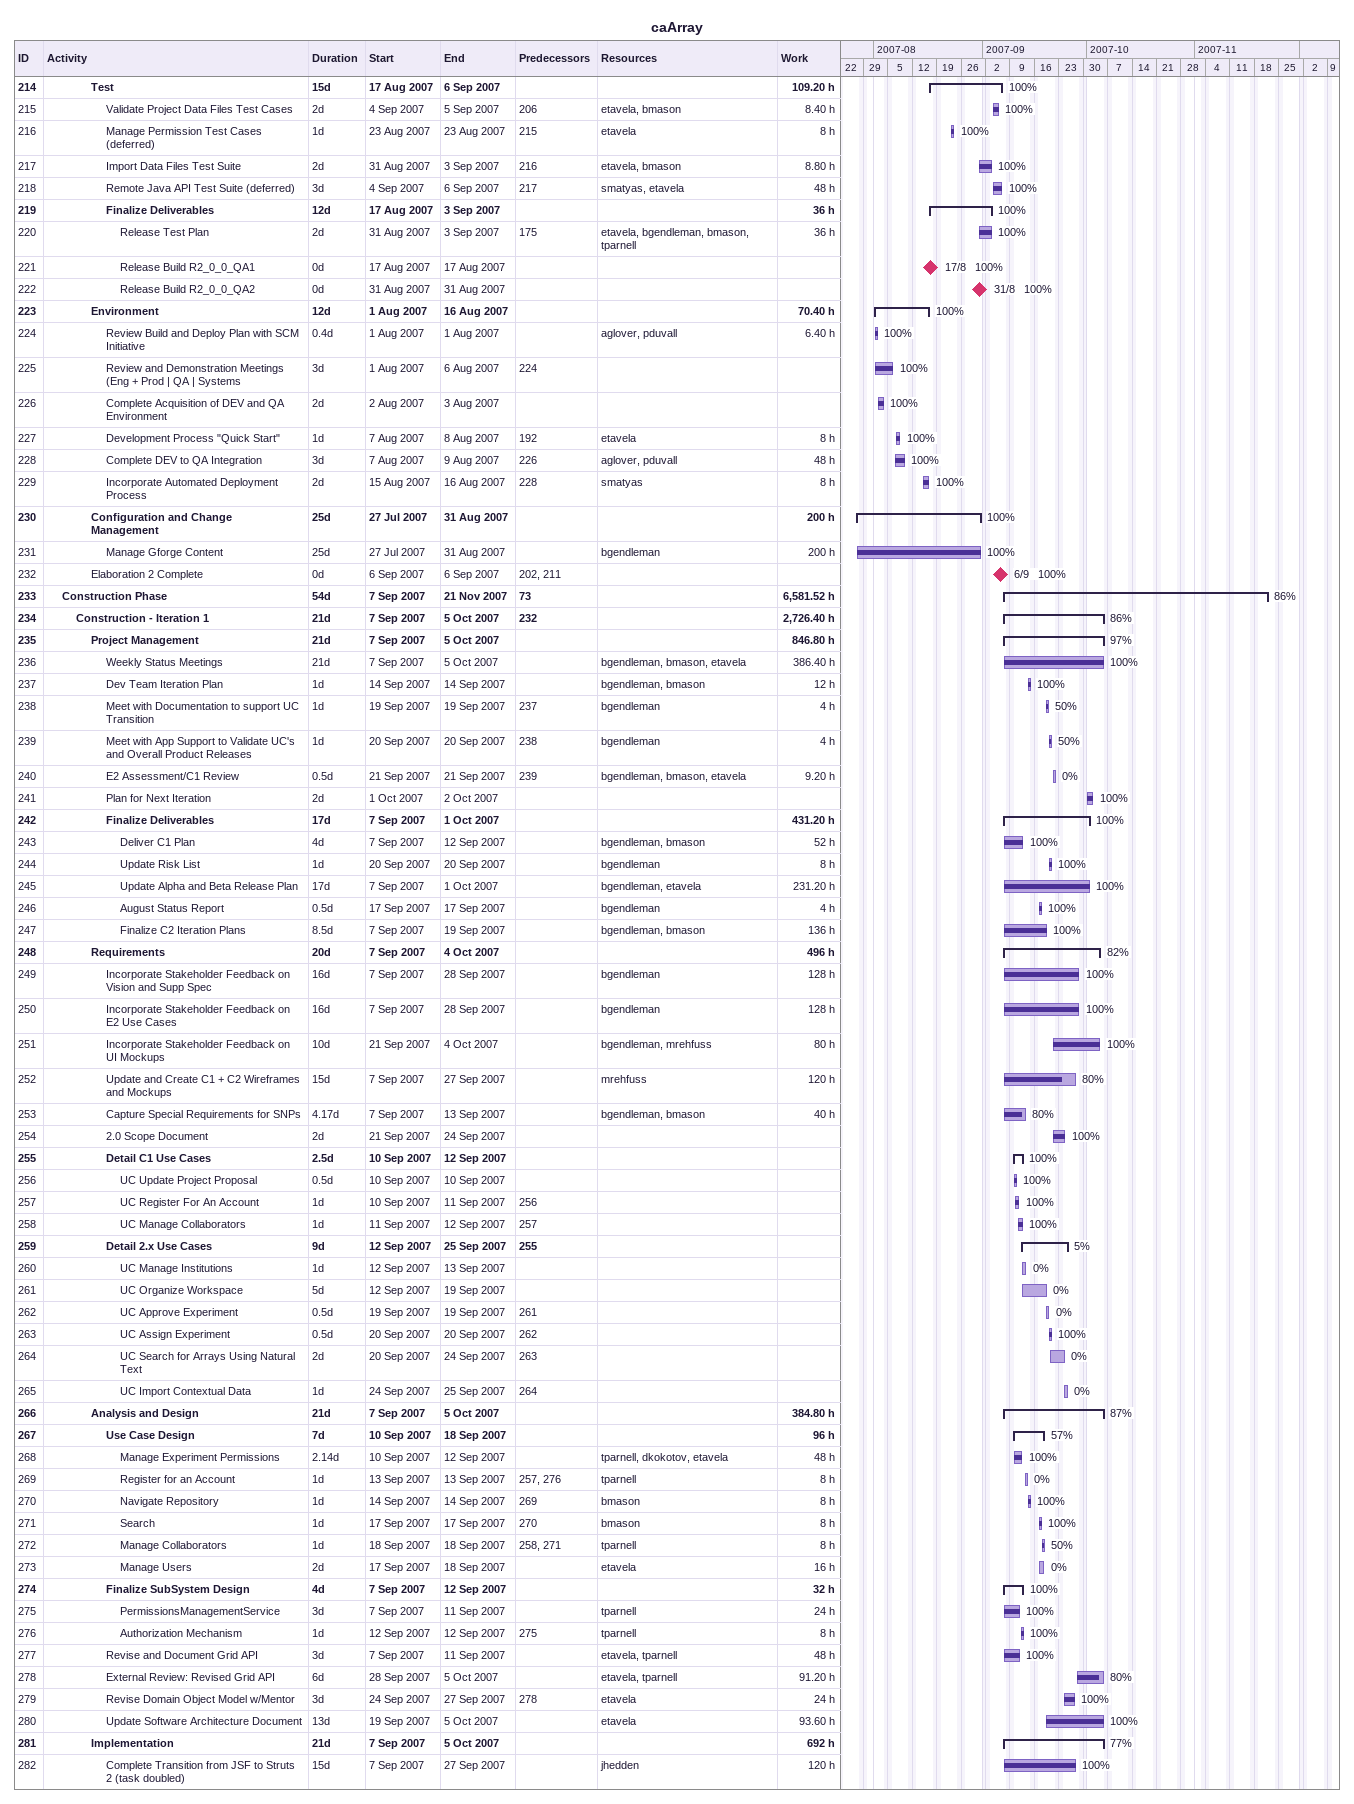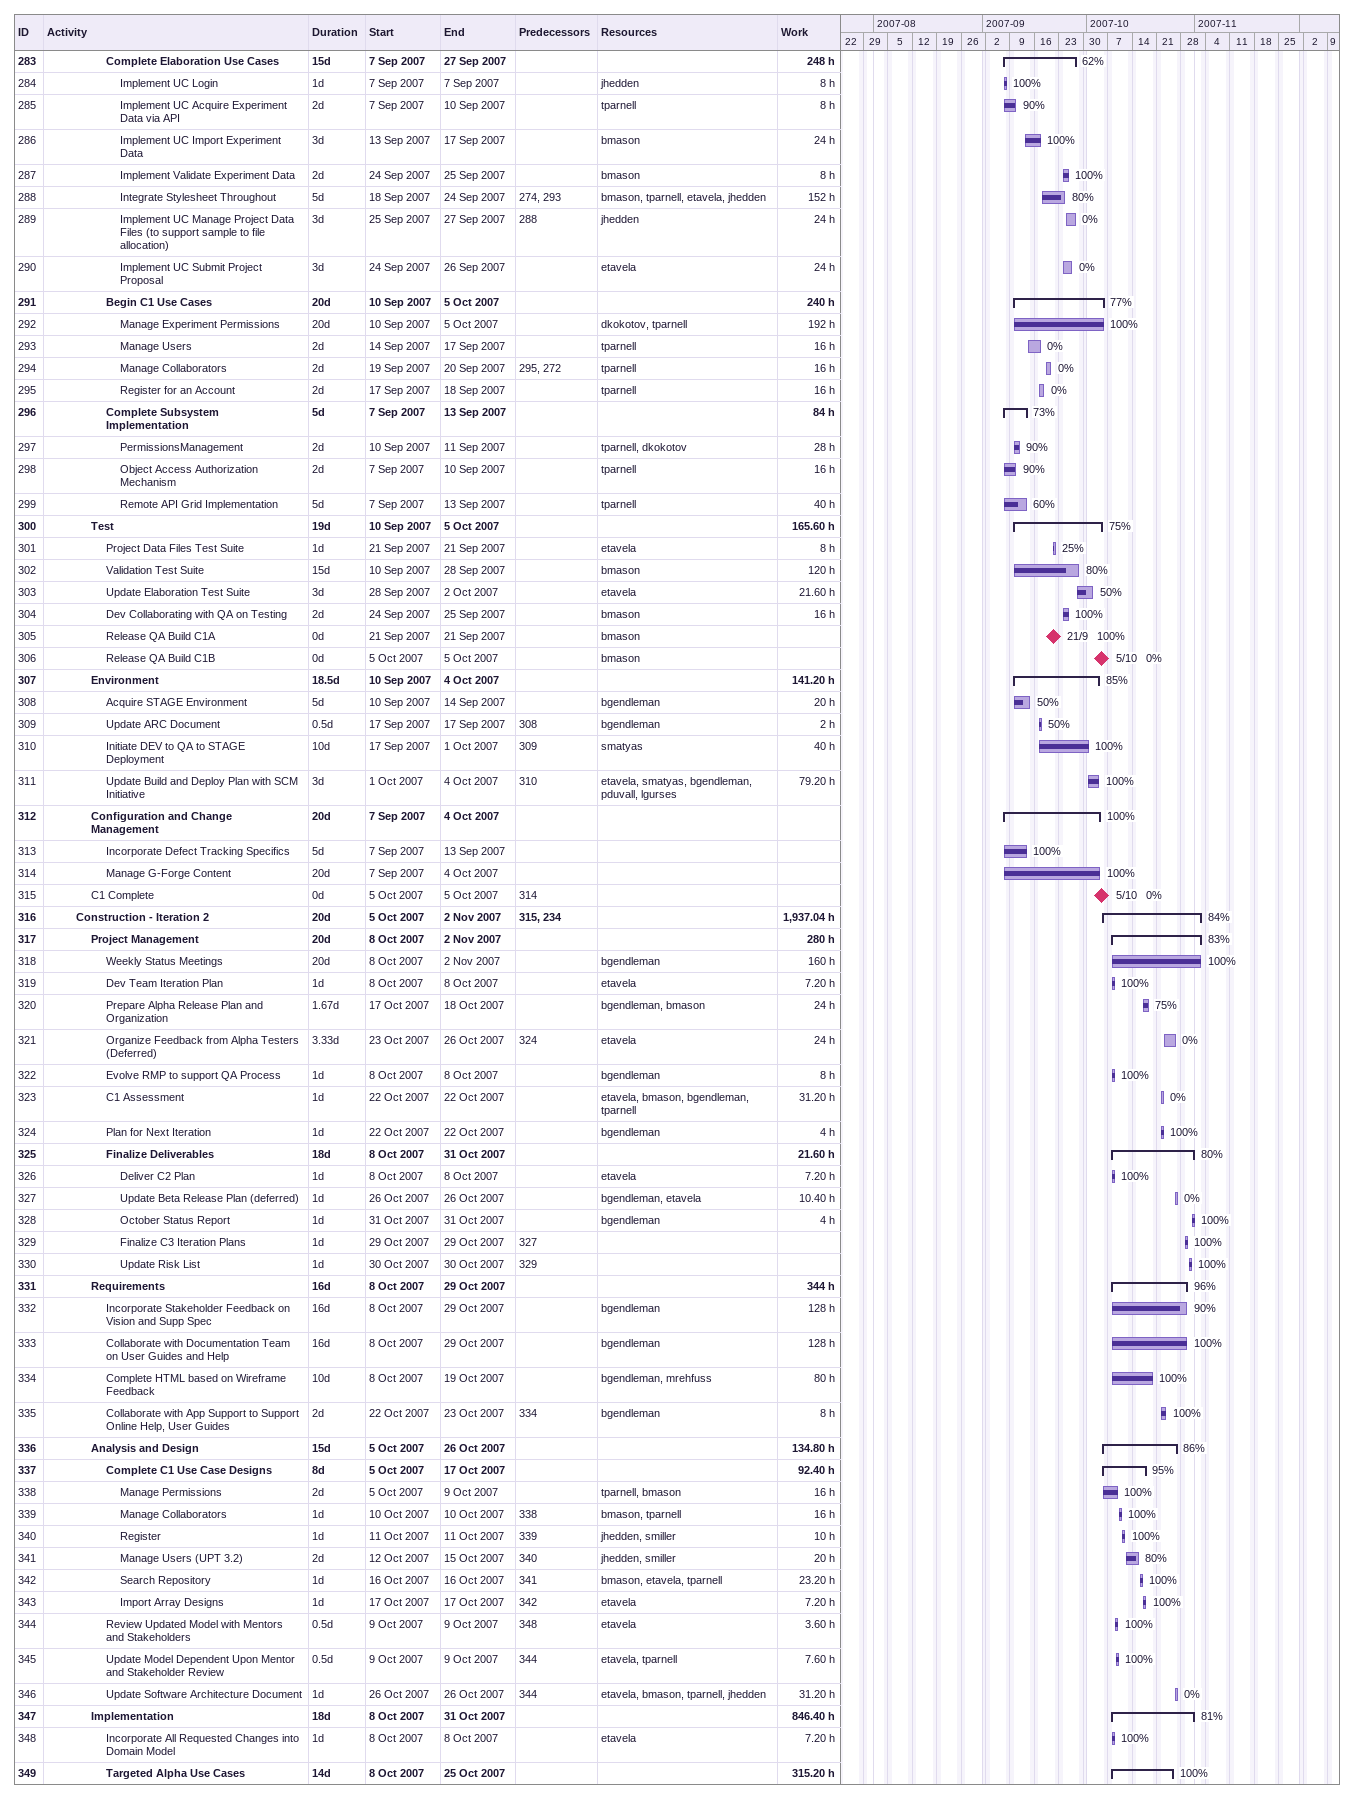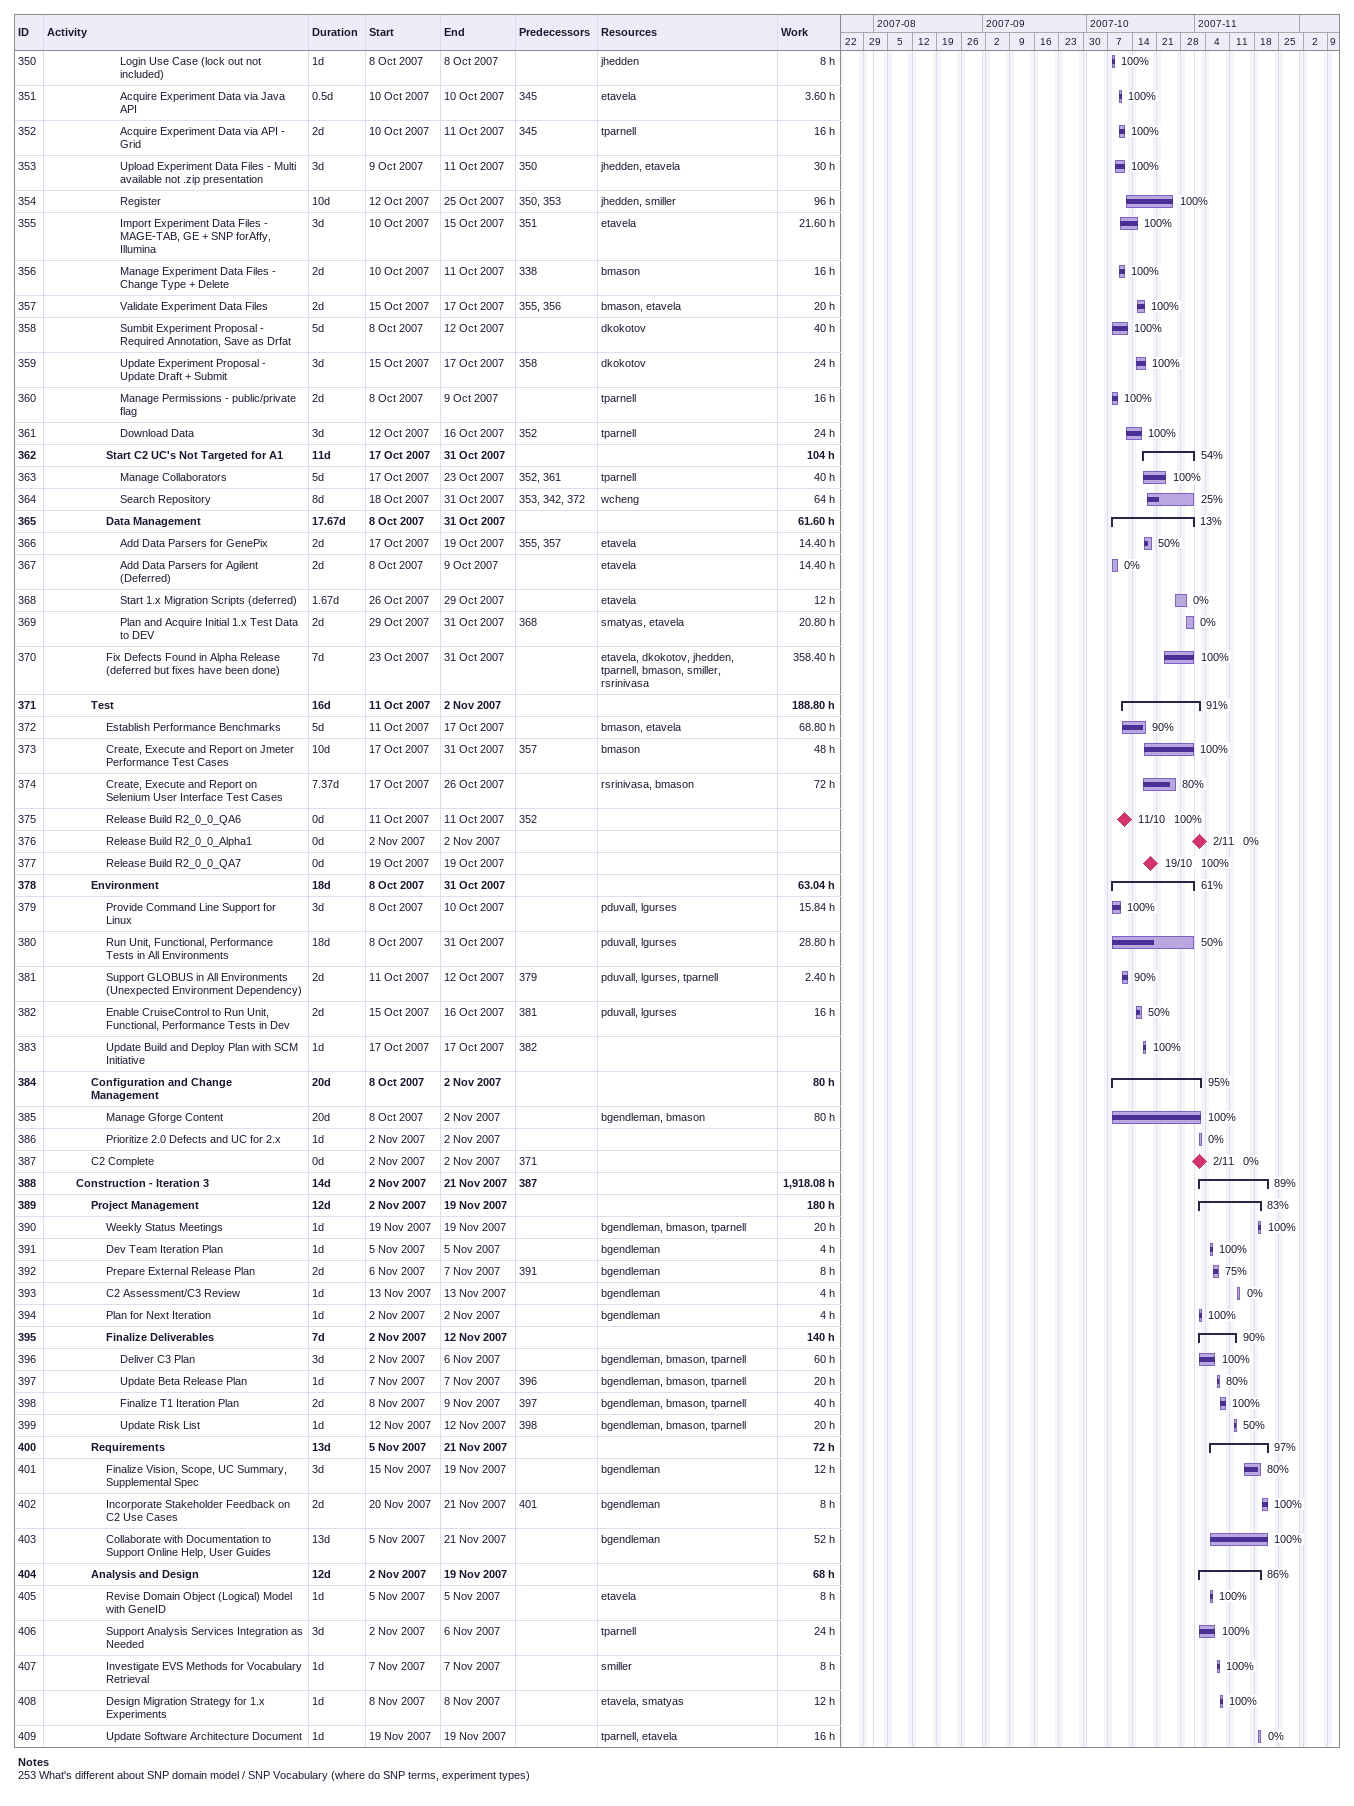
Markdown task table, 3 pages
caArray

| ID | Level | Task | Duration | Start | Finish | Predecessors | Resources | % complete | Work (h) |
|---|---|---|---|---|---|---|---|---|---|
| 214 | 4 | **Test** | 15d | 2007-08-17 | 2007-09-06 |  |  | 100 | 109.20 |
| 215 | 5 | Validate Project Data Files Test Cases | 2d | 2007-09-04 | 2007-09-05 | 206 | etavela, bmason | 100 | 8.40 |
| 216 | 5 | Manage Permission Test Cases (deferred) | 1d | 2007-08-23 | 2007-08-23 | 215 | etavela | 100 | 8 |
| 217 | 5 | Import Data Files Test Suite | 2d | 2007-08-31 | 2007-09-03 | 216 | etavela, bmason | 100 | 8.80 |
| 218 | 5 | Remote Java API Test Suite (deferred) | 3d | 2007-09-04 | 2007-09-06 | 217 | smatyas, etavela | 100 | 48 |
| 219 | 5 | **Finalize Deliverables** | 12d | 2007-08-17 | 2007-09-03 |  |  | 100 | 36 |
| 220 | 6 | Release Test Plan | 2d | 2007-08-31 | 2007-09-03 | 175 | etavela, bgendleman, bmason, tparnell | 100 | 36 |
| 221 | 6 | Release Build R2_0_0_QA1 | 0d | 2007-08-17 | 2007-08-17 |  |  | 100 |  |
| 222 | 6 | Release Build R2_0_0_QA2 | 0d | 2007-08-31 | 2007-08-31 |  |  | 100 |  |
| 223 | 4 | **Environment** | 12d | 2007-08-01 | 2007-08-16 |  |  | 100 | 70.40 |
| 224 | 5 | Review Build and Deploy Plan with SCM Initiative | 0.4d | 2007-08-01 | 2007-08-01 |  | aglover, pduvall | 100 | 6.40 |
| 225 | 5 | Review and Demonstration Meetings (Eng + Prod \| QA \| Systems | 3d | 2007-08-01 | 2007-08-06 | 224 |  | 100 |  |
| 226 | 5 | Complete Acquisition of DEV and QA Environment | 2d | 2007-08-02 | 2007-08-03 |  |  | 100 |  |
| 227 | 5 | Development Process "Quick Start" | 1d | 2007-08-07 | 2007-08-08 | 192 | etavela | 100 | 8 |
| 228 | 5 | Complete DEV to QA Integration | 3d | 2007-08-07 | 2007-08-09 | 226 | aglover, pduvall | 100 | 48 |
| 229 | 5 | Incorporate Automated Deployment Process | 2d | 2007-08-15 | 2007-08-16 | 228 | smatyas | 100 | 8 |
| 230 | 4 | **Configuration and Change Management** | 25d | 2007-07-27 | 2007-08-31 |  |  | 100 | 200 |
| 231 | 5 | Manage Gforge Content | 25d | 2007-07-27 | 2007-08-31 |  | bgendleman | 100 | 200 |
| 232 | 4 | Elaboration 2 Complete | 0d | 2007-09-06 | 2007-09-06 | 202, 211 |  | 100 |  |
| 233 | 2 | **Construction Phase** | 54d | 2007-09-07 | 2007-11-21 | 73 |  | 86 | 6581.52 |
| 234 | 3 | **Construction - Iteration 1** | 21d | 2007-09-07 | 2007-10-05 | 232 |  | 86 | 2726.40 |
| 235 | 4 | **Project Management** | 21d | 2007-09-07 | 2007-10-05 |  |  | 97 | 846.80 |
| 236 | 5 | Weekly Status Meetings | 21d | 2007-09-07 | 2007-10-05 |  | bgendleman, bmason, etavela | 100 | 386.40 |
| 237 | 5 | Dev Team Iteration Plan | 1d | 2007-09-14 | 2007-09-14 |  | bgendleman, bmason | 100 | 12 |
| 238 | 5 | Meet with Documentation to support UC Transition | 1d | 2007-09-19 | 2007-09-19 | 237 | bgendleman | 50 | 4 |
| 239 | 5 | Meet with App Support to Validate UC's and Overall Product Releases | 1d | 2007-09-20 | 2007-09-20 | 238 | bgendleman | 50 | 4 |
| 240 | 5 | E2 Assessment/C1 Review | 0.5d | 2007-09-21 | 2007-09-21 | 239 | bgendleman, bmason, etavela | 0 | 9.20 |
| 241 | 5 | Plan for Next Iteration | 2d | 2007-10-01 | 2007-10-02 |  |  | 100 |  |
| 242 | 5 | **Finalize Deliverables** | 17d | 2007-09-07 | 2007-10-01 |  |  | 100 | 431.20 |
| 243 | 6 | Deliver C1 Plan | 4d | 2007-09-07 | 2007-09-12 |  | bgendleman, bmason | 100 | 52 |
| 244 | 6 | Update Risk List | 1d | 2007-09-20 | 2007-09-20 |  | bgendleman | 100 | 8 |
| 245 | 6 | Update Alpha and Beta Release Plan | 17d | 2007-09-07 | 2007-10-01 |  | bgendleman, etavela | 100 | 231.20 |
| 246 | 6 | August Status Report | 0.5d | 2007-09-17 | 2007-09-17 |  | bgendleman | 100 | 4 |
| 247 | 6 | Finalize C2 Iteration Plans | 8.5d | 2007-09-07 | 2007-09-19 |  | bgendleman, bmason | 100 | 136 |
| 248 | 4 | **Requirements** | 20d | 2007-09-07 | 2007-10-04 |  |  | 82 | 496 |
| 249 | 5 | Incorporate Stakeholder Feedback on Vision and Supp Spec | 16d | 2007-09-07 | 2007-09-28 |  | bgendleman | 100 | 128 |
| 250 | 5 | Incorporate Stakeholder Feedback on E2 Use Cases | 16d | 2007-09-07 | 2007-09-28 |  | bgendleman | 100 | 128 |
| 251 | 5 | Incorporate Stakeholder Feedback on UI Mockups | 10d | 2007-09-21 | 2007-10-04 |  | bgendleman, mrehfuss | 100 | 80 |
| 252 | 5 | Update and Create C1 + C2 Wireframes and Mockups | 15d | 2007-09-07 | 2007-09-27 |  | mrehfuss | 80 | 120 |
| 253 | 5 | Capture Special Requirements for SNPs | 4.17d | 2007-09-07 | 2007-09-13 |  | bgendleman, bmason | 80 | 40 |
| 254 | 5 | 2.0 Scope Document | 2d | 2007-09-21 | 2007-09-24 |  |  | 100 |  |
| 255 | 5 | **Detail C1 Use Cases** | 2.5d | 2007-09-10 | 2007-09-12 |  |  | 100 |  |
| 256 | 6 | UC Update Project Proposal | 0.5d | 2007-09-10 | 2007-09-10 |  |  | 100 |  |
| 257 | 6 | UC Register For An Account | 1d | 2007-09-10 | 2007-09-11 | 256 |  | 100 |  |
| 258 | 6 | UC Manage Collaborators | 1d | 2007-09-11 | 2007-09-12 | 257 |  | 100 |  |
| 259 | 5 | **Detail 2.x Use Cases** | 9d | 2007-09-12 | 2007-09-25 | 255 |  | 5 |  |
| 260 | 6 | UC Manage Institutions | 1d | 2007-09-12 | 2007-09-13 |  |  | 0 |  |
| 261 | 6 | UC Organize Workspace | 5d | 2007-09-12 | 2007-09-19 |  |  | 0 |  |
| 262 | 6 | UC Approve Experiment | 0.5d | 2007-09-19 | 2007-09-19 | 261 |  | 0 |  |
| 263 | 6 | UC Assign Experiment | 0.5d | 2007-09-20 | 2007-09-20 | 262 |  | 100 |  |
| 264 | 6 | UC Search for Arrays Using Natural Text | 2d | 2007-09-20 | 2007-09-24 | 263 |  | 0 |  |
| 265 | 6 | UC Import Contextual Data | 1d | 2007-09-24 | 2007-09-25 | 264 |  | 0 |  |
| 266 | 4 | **Analysis and Design** | 21d | 2007-09-07 | 2007-10-05 |  |  | 87 | 384.80 |
| 267 | 5 | **Use Case Design** | 7d | 2007-09-10 | 2007-09-18 |  |  | 57 | 96 |
| 268 | 6 | Manage Experiment Permissions | 2.14d | 2007-09-10 | 2007-09-12 |  | tparnell, dkokotov, etavela | 100 | 48 |
| 269 | 6 | Register for an Account | 1d | 2007-09-13 | 2007-09-13 | 257, 276 | tparnell | 0 | 8 |
| 270 | 6 | Navigate Repository | 1d | 2007-09-14 | 2007-09-14 | 269 | bmason | 100 | 8 |
| 271 | 6 | Search | 1d | 2007-09-17 | 2007-09-17 | 270 | bmason | 100 | 8 |
| 272 | 6 | Manage Collaborators | 1d | 2007-09-18 | 2007-09-18 | 258, 271 | tparnell | 50 | 8 |
| 273 | 6 | Manage Users | 2d | 2007-09-17 | 2007-09-18 |  | etavela | 0 | 16 |
| 274 | 5 | **Finalize SubSystem Design** | 4d | 2007-09-07 | 2007-09-12 |  |  | 100 | 32 |
| 275 | 6 | PermissionsManagementService | 3d | 2007-09-07 | 2007-09-11 |  | tparnell | 100 | 24 |
| 276 | 6 | Authorization Mechanism | 1d | 2007-09-12 | 2007-09-12 | 275 | tparnell | 100 | 8 |
| 277 | 5 | Revise and Document Grid API | 3d | 2007-09-07 | 2007-09-11 |  | etavela, tparnell | 100 | 48 |
| 278 | 5 | External Review: Revised Grid API | 6d | 2007-09-28 | 2007-10-05 |  | etavela, tparnell | 80 | 91.20 |
| 279 | 5 | Revise Domain Object Model w/Mentor | 3d | 2007-09-24 | 2007-09-27 | 278 | etavela | 100 | 24 |
| 280 | 5 | Update Software Architecture Document | 13d | 2007-09-19 | 2007-10-05 |  | etavela | 100 | 93.60 |
| 281 | 4 | **Implementation** | 21d | 2007-09-07 | 2007-10-05 |  |  | 77 | 692 |
| 282 | 5 | Complete Transition from JSF to Struts 2 (task doubled) | 15d | 2007-09-07 | 2007-09-27 |  | jhedden | 100 | 120 |
| 283 | 5 | **Complete Elaboration Use Cases** | 15d | 2007-09-07 | 2007-09-27 |  |  | 62 | 248 |
| 284 | 6 | Implement UC Login | 1d | 2007-09-07 | 2007-09-07 |  | jhedden | 100 | 8 |
| 285 | 6 | Implement UC Acquire Experiment Data via API | 2d | 2007-09-07 | 2007-09-10 |  | tparnell | 90 | 8 |
| 286 | 6 | Implement UC Import Experiment Data | 3d | 2007-09-13 | 2007-09-17 |  | bmason | 100 | 24 |
| 287 | 6 | Implement Validate Experiment Data | 2d | 2007-09-24 | 2007-09-25 |  | bmason | 100 | 8 |
| 288 | 6 | Integrate Stylesheet Throughout | 5d | 2007-09-18 | 2007-09-24 | 274, 293 | bmason, tparnell, etavela, jhedden | 80 | 152 |
| 289 | 6 | Implement UC Manage Project Data Files (to support sample to file allocation) | 3d | 2007-09-25 | 2007-09-27 | 288 | jhedden | 0 | 24 |
| 290 | 6 | Implement UC Submit Project Proposal | 3d | 2007-09-24 | 2007-09-26 |  | etavela | 0 | 24 |
| 291 | 5 | **Begin C1 Use Cases** | 20d | 2007-09-10 | 2007-10-05 |  |  | 77 | 240 |
| 292 | 6 | Manage Experiment Permissions | 20d | 2007-09-10 | 2007-10-05 |  | dkokotov, tparnell | 100 | 192 |
| 293 | 6 | Manage Users | 2d | 2007-09-14 | 2007-09-17 |  | tparnell | 0 | 16 |
| 294 | 6 | Manage Collaborators | 2d | 2007-09-19 | 2007-09-20 | 295, 272 | tparnell | 0 | 16 |
| 295 | 6 | Register for an Account | 2d | 2007-09-17 | 2007-09-18 |  | tparnell | 0 | 16 |
| 296 | 5 | **Complete Subsystem Implementation** | 5d | 2007-09-07 | 2007-09-13 |  |  | 73 | 84 |
| 297 | 6 | PermissionsManagement | 2d | 2007-09-10 | 2007-09-11 |  | tparnell, dkokotov | 90 | 28 |
| 298 | 6 | Object Access Authorization Mechanism | 2d | 2007-09-07 | 2007-09-10 |  | tparnell | 90 | 16 |
| 299 | 6 | Remote API Grid Implementation | 5d | 2007-09-07 | 2007-09-13 |  | tparnell | 60 | 40 |
| 300 | 4 | **Test** | 19d | 2007-09-10 | 2007-10-05 |  |  | 75 | 165.60 |
| 301 | 5 | Project Data Files Test Suite | 1d | 2007-09-21 | 2007-09-21 |  | etavela | 25 | 8 |
| 302 | 5 | Validation Test Suite | 15d | 2007-09-10 | 2007-09-28 |  | bmason | 80 | 120 |
| 303 | 5 | Update Elaboration Test Suite | 3d | 2007-09-28 | 2007-10-02 |  | etavela | 50 | 21.60 |
| 304 | 5 | Dev Collaborating with QA on Testing | 2d | 2007-09-24 | 2007-09-25 |  | bmason | 100 | 16 |
| 305 | 5 | Release QA Build C1A | 0d | 2007-09-21 | 2007-09-21 |  | bmason | 100 |  |
| 306 | 5 | Release QA Build C1B | 0d | 2007-10-05 | 2007-10-05 |  | bmason | 0 |  |
| 307 | 4 | **Environment** | 18.5d | 2007-09-10 | 2007-10-04 |  |  | 85 | 141.20 |
| 308 | 5 | Acquire STAGE Environment | 5d | 2007-09-10 | 2007-09-14 |  | bgendleman | 50 | 20 |
| 309 | 5 | Update ARC Document | 0.5d | 2007-09-17 | 2007-09-17 | 308 | bgendleman | 50 | 2 |
| 310 | 5 | Initiate DEV to QA to STAGE Deployment | 10d | 2007-09-17 | 2007-10-01 | 309 | smatyas | 100 | 40 |
| 311 | 5 | Update Build and Deploy Plan with SCM Initiative | 3d | 2007-10-01 | 2007-10-04 | 310 | etavela, smatyas, bgendleman, pduvall, lgurses | 100 | 79.20 |
| 312 | 4 | **Configuration and Change Management** | 20d | 2007-09-07 | 2007-10-04 |  |  | 100 |  |
| 313 | 5 | Incorporate Defect Tracking Specifics | 5d | 2007-09-07 | 2007-09-13 |  |  | 100 |  |
| 314 | 5 | Manage G-Forge Content | 20d | 2007-09-07 | 2007-10-04 |  |  | 100 |  |
| 315 | 4 | C1 Complete | 0d | 2007-10-05 | 2007-10-05 | 314 |  | 0 |  |
| 316 | 3 | **Construction - Iteration 2** | 20d | 2007-10-05 | 2007-11-02 | 315, 234 |  | 84 | 1937.04 |
| 317 | 4 | **Project Management** | 20d | 2007-10-08 | 2007-11-02 |  |  | 83 | 280 |
| 318 | 5 | Weekly Status Meetings | 20d | 2007-10-08 | 2007-11-02 |  | bgendleman | 100 | 160 |
| 319 | 5 | Dev Team Iteration Plan | 1d | 2007-10-08 | 2007-10-08 |  | etavela | 100 | 7.20 |
| 320 | 5 | Prepare Alpha Release Plan and Organization | 1.67d | 2007-10-17 | 2007-10-18 |  | bgendleman, bmason | 75 | 24 |
| 321 | 5 | Organize Feedback from Alpha Testers (Deferred) | 3.33d | 2007-10-23 | 2007-10-26 | 324 | etavela | 0 | 24 |
| 322 | 5 | Evolve RMP to support QA Process | 1d | 2007-10-08 | 2007-10-08 |  | bgendleman | 100 | 8 |
| 323 | 5 | C1 Assessment | 1d | 2007-10-22 | 2007-10-22 |  | etavela, bmason, bgendleman, tparnell | 0 | 31.20 |
| 324 | 5 | Plan for Next Iteration | 1d | 2007-10-22 | 2007-10-22 |  | bgendleman | 100 | 4 |
| 325 | 5 | **Finalize Deliverables** | 18d | 2007-10-08 | 2007-10-31 |  |  | 80 | 21.60 |
| 326 | 6 | Deliver C2 Plan | 1d | 2007-10-08 | 2007-10-08 |  | etavela | 100 | 7.20 |
| 327 | 6 | Update Beta Release Plan (deferred) | 1d | 2007-10-26 | 2007-10-26 |  | bgendleman, etavela | 0 | 10.40 |
| 328 | 6 | October Status Report | 1d | 2007-10-31 | 2007-10-31 |  | bgendleman | 100 | 4 |
| 329 | 6 | Finalize C3 Iteration Plans | 1d | 2007-10-29 | 2007-10-29 | 327 |  | 100 |  |
| 330 | 6 | Update Risk List | 1d | 2007-10-30 | 2007-10-30 | 329 |  | 100 |  |
| 331 | 4 | **Requirements** | 16d | 2007-10-08 | 2007-10-29 |  |  | 96 | 344 |
| 332 | 5 | Incorporate Stakeholder Feedback on Vision and Supp Spec | 16d | 2007-10-08 | 2007-10-29 |  | bgendleman | 90 | 128 |
| 333 | 5 | Collaborate with Documentation Team on User Guides and Help | 16d | 2007-10-08 | 2007-10-29 |  | bgendleman | 100 | 128 |
| 334 | 5 | Complete HTML based on Wireframe Feedback | 10d | 2007-10-08 | 2007-10-19 |  | bgendleman, mrehfuss | 100 | 80 |
| 335 | 5 | Collaborate with App Support to Support Online Help, User Guides | 2d | 2007-10-22 | 2007-10-23 | 334 | bgendleman | 100 | 8 |
| 336 | 4 | **Analysis and Design** | 15d | 2007-10-05 | 2007-10-26 |  |  | 86 | 134.80 |
| 337 | 5 | **Complete C1 Use Case Designs** | 8d | 2007-10-05 | 2007-10-17 |  |  | 95 | 92.40 |
| 338 | 6 | Manage Permissions | 2d | 2007-10-05 | 2007-10-09 |  | tparnell, bmason | 100 | 16 |
| 339 | 6 | Manage Collaborators | 1d | 2007-10-10 | 2007-10-10 | 338 | bmason, tparnell | 100 | 16 |
| 340 | 6 | Register | 1d | 2007-10-11 | 2007-10-11 | 339 | jhedden, smiller | 100 | 10 |
| 341 | 6 | Manage Users (UPT 3.2) | 2d | 2007-10-12 | 2007-10-15 | 340 | jhedden, smiller | 80 | 20 |
| 342 | 6 | Search Repository | 1d | 2007-10-16 | 2007-10-16 | 341 | bmason, etavela, tparnell | 100 | 23.20 |
| 343 | 6 | Import Array Designs | 1d | 2007-10-17 | 2007-10-17 | 342 | etavela | 100 | 7.20 |
| 344 | 5 | Review Updated Model with Mentors and Stakeholders | 0.5d | 2007-10-09 | 2007-10-09 | 348 | etavela | 100 | 3.60 |
| 345 | 5 | Update Model Dependent Upon Mentor and Stakeholder Review | 0.5d | 2007-10-09 | 2007-10-09 | 344 | etavela, tparnell | 100 | 7.60 |
| 346 | 5 | Update Software Architecture Document | 1d | 2007-10-26 | 2007-10-26 | 344 | etavela, bmason, tparnell, jhedden | 0 | 31.20 |
| 347 | 4 | **Implementation** | 18d | 2007-10-08 | 2007-10-31 |  |  | 81 | 846.40 |
| 348 | 5 | Incorporate All Requested Changes into Domain Model | 1d | 2007-10-08 | 2007-10-08 |  | etavela | 100 | 7.20 |
| 349 | 5 | **Targeted Alpha Use Cases** | 14d | 2007-10-08 | 2007-10-25 |  |  | 100 | 315.20 |
| 350 | 6 | Login Use Case (lock out not included) | 1d | 2007-10-08 | 2007-10-08 |  | jhedden | 100 | 8 |
| 351 | 6 | Acquire Experiment Data via Java API | 0.5d | 2007-10-10 | 2007-10-10 | 345 | etavela | 100 | 3.60 |
| 352 | 6 | Acquire Experiment Data via API - Grid | 2d | 2007-10-10 | 2007-10-11 | 345 | tparnell | 100 | 16 |
| 353 | 6 | Upload Experiment Data Files - Multi available not .zip presentation | 3d | 2007-10-09 | 2007-10-11 | 350 | jhedden, etavela | 100 | 30 |
| 354 | 6 | Register | 10d | 2007-10-12 | 2007-10-25 | 350, 353 | jhedden, smiller | 100 | 96 |
| 355 | 6 | Import Experiment Data Files - MAGE-TAB, GE + SNP forAffy, Illumina | 3d | 2007-10-10 | 2007-10-15 | 351 | etavela | 100 | 21.60 |
| 356 | 6 | Manage Experiment Data Files - Change Type + Delete | 2d | 2007-10-10 | 2007-10-11 | 338 | bmason | 100 | 16 |
| 357 | 6 | Validate Experiment Data Files | 2d | 2007-10-15 | 2007-10-17 | 355, 356 | bmason, etavela | 100 | 20 |
| 358 | 6 | Sumbit Experiment Proposal - Required Annotation, Save as Drfat | 5d | 2007-10-08 | 2007-10-12 |  | dkokotov | 100 | 40 |
| 359 | 6 | Update Experiment Proposal - Update Draft + Submit | 3d | 2007-10-15 | 2007-10-17 | 358 | dkokotov | 100 | 24 |
| 360 | 6 | Manage Permissions - public/private flag | 2d | 2007-10-08 | 2007-10-09 |  | tparnell | 100 | 16 |
| 361 | 6 | Download Data | 3d | 2007-10-12 | 2007-10-16 | 352 | tparnell | 100 | 24 |
| 362 | 5 | **Start C2 UC's Not Targeted for A1** | 11d | 2007-10-17 | 2007-10-31 |  |  | 54 | 104 |
| 363 | 6 | Manage Collaborators | 5d | 2007-10-17 | 2007-10-23 | 352, 361 | tparnell | 100 | 40 |
| 364 | 6 | Search Repository | 8d | 2007-10-18 | 2007-10-31 | 353, 342, 372 | wcheng | 25 | 64 |
| 365 | 5 | **Data Management** | 17.67d | 2007-10-08 | 2007-10-31 |  |  | 13 | 61.60 |
| 366 | 6 | Add Data Parsers for GenePix | 2d | 2007-10-17 | 2007-10-19 | 355, 357 | etavela | 50 | 14.40 |
| 367 | 6 | Add Data Parsers for Agilent (Deferred) | 2d | 2007-10-08 | 2007-10-09 |  | etavela | 0 | 14.40 |
| 368 | 6 | Start 1.x Migration Scripts (deferred) | 1.67d | 2007-10-26 | 2007-10-29 |  | etavela | 0 | 12 |
| 369 | 6 | Plan and Acquire Initial 1.x Test Data to DEV | 2d | 2007-10-29 | 2007-10-31 | 368 | smatyas, etavela | 0 | 20.80 |
| 370 | 5 | Fix Defects Found in Alpha Release (deferred but fixes have been done) | 7d | 2007-10-23 | 2007-10-31 |  | etavela, dkokotov, jhedden, tparnell, bmason, smiller, rsrinivasa | 100 | 358.40 |
| 371 | 4 | **Test** | 16d | 2007-10-11 | 2007-11-02 |  |  | 91 | 188.80 |
| 372 | 5 | Establish Performance Benchmarks | 5d | 2007-10-11 | 2007-10-17 |  | bmason, etavela | 90 | 68.80 |
| 373 | 5 | Create, Execute and Report on Jmeter Performance Test Cases | 10d | 2007-10-17 | 2007-10-31 | 357 | bmason | 100 | 48 |
| 374 | 5 | Create, Execute and Report on Selenium User Interface Test Cases | 7.37d | 2007-10-17 | 2007-10-26 |  | rsrinivasa, bmason | 80 | 72 |
| 375 | 5 | Release Build R2_0_0_QA6 | 0d | 2007-10-11 | 2007-10-11 | 352 |  | 100 |  |
| 376 | 5 | Release Build R2_0_0_Alpha1 | 0d | 2007-11-02 | 2007-11-02 |  |  | 0 |  |
| 377 | 5 | Release Build R2_0_0_QA7 | 0d | 2007-10-19 | 2007-10-19 |  |  | 100 |  |
| 378 | 4 | **Environment** | 18d | 2007-10-08 | 2007-10-31 |  |  | 61 | 63.04 |
| 379 | 5 | Provide Command Line Support for Linux | 3d | 2007-10-08 | 2007-10-10 |  | pduvall, lgurses | 100 | 15.84 |
| 380 | 5 | Run Unit, Functional, Performance Tests in All Environments | 18d | 2007-10-08 | 2007-10-31 |  | pduvall, lgurses | 50 | 28.80 |
| 381 | 5 | Support GLOBUS in All Environments (Unexpected Environment Dependency) | 2d | 2007-10-11 | 2007-10-12 | 379 | pduvall, lgurses, tparnell | 90 | 2.40 |
| 382 | 5 | Enable CruiseControl to Run Unit, Functional, Performance Tests in Dev | 2d | 2007-10-15 | 2007-10-16 | 381 | pduvall, lgurses | 50 | 16 |
| 383 | 5 | Update Build and Deploy Plan with SCM Initiative | 1d | 2007-10-17 | 2007-10-17 | 382 |  | 100 |  |
| 384 | 4 | **Configuration and Change Management** | 20d | 2007-10-08 | 2007-11-02 |  |  | 95 | 80 |
| 385 | 5 | Manage Gforge Content | 20d | 2007-10-08 | 2007-11-02 |  | bgendleman, bmason | 100 | 80 |
| 386 | 5 | Prioritize 2.0 Defects and UC for 2.x | 1d | 2007-11-02 | 2007-11-02 |  |  | 0 |  |
| 387 | 4 | C2 Complete | 0d | 2007-11-02 | 2007-11-02 | 371 |  | 0 |  |
| 388 | 3 | **Construction - Iteration 3** | 14d | 2007-11-02 | 2007-11-21 | 387 |  | 89 | 1918.08 |
| 389 | 4 | **Project Management** | 12d | 2007-11-02 | 2007-11-19 |  |  | 83 | 180 |
| 390 | 5 | Weekly Status Meetings | 1d | 2007-11-19 | 2007-11-19 |  | bgendleman, bmason, tparnell | 100 | 20 |
| 391 | 5 | Dev Team Iteration Plan | 1d | 2007-11-05 | 2007-11-05 |  | bgendleman | 100 | 4 |
| 392 | 5 | Prepare External Release Plan | 2d | 2007-11-06 | 2007-11-07 | 391 | bgendleman | 75 | 8 |
| 393 | 5 | C2 Assessment/C3 Review | 1d | 2007-11-13 | 2007-11-13 |  | bgendleman | 0 | 4 |
| 394 | 5 | Plan for Next Iteration | 1d | 2007-11-02 | 2007-11-02 |  | bgendleman | 100 | 4 |
| 395 | 5 | **Finalize Deliverables** | 7d | 2007-11-02 | 2007-11-12 |  |  | 90 | 140 |
| 396 | 6 | Deliver C3 Plan | 3d | 2007-11-02 | 2007-11-06 |  | bgendleman, bmason, tparnell | 100 | 60 |
| 397 | 6 | Update Beta Release Plan | 1d | 2007-11-07 | 2007-11-07 | 396 | bgendleman, bmason, tparnell | 80 | 20 |
| 398 | 6 | Finalize T1 Iteration Plan | 2d | 2007-11-08 | 2007-11-09 | 397 | bgendleman, bmason, tparnell | 100 | 40 |
| 399 | 6 | Update Risk List | 1d | 2007-11-12 | 2007-11-12 | 398 | bgendleman, bmason, tparnell | 50 | 20 |
| 400 | 4 | **Requirements** | 13d | 2007-11-05 | 2007-11-21 |  |  | 97 | 72 |
| 401 | 5 | Finalize Vision, Scope, UC Summary, Supplemental Spec | 3d | 2007-11-15 | 2007-11-19 |  | bgendleman | 80 | 12 |
| 402 | 5 | Incorporate Stakeholder Feedback on C2 Use Cases | 2d | 2007-11-20 | 2007-11-21 | 401 | bgendleman | 100 | 8 |
| 403 | 5 | Collaborate with Documentation to Support Online Help, User Guides | 13d | 2007-11-05 | 2007-11-21 |  | bgendleman | 100 | 52 |
| 404 | 4 | **Analysis and Design** | 12d | 2007-11-02 | 2007-11-19 |  |  | 86 | 68 |
| 405 | 5 | Revise Domain Object (Logical) Model with GeneID | 1d | 2007-11-05 | 2007-11-05 |  | etavela | 100 | 8 |
| 406 | 5 | Support Analysis Services Integration as Needed | 3d | 2007-11-02 | 2007-11-06 |  | tparnell | 100 | 24 |
| 407 | 5 | Investigate EVS Methods for Vocabulary Retrieval | 1d | 2007-11-07 | 2007-11-07 |  | smiller | 100 | 8 |
| 408 | 5 | Design Migration Strategy for 1.x Experiments | 1d | 2007-11-08 | 2007-11-08 |  | etavela, smatyas | 100 | 12 |
| 409 | 5 | Update Software Architecture Document | 1d | 2007-11-19 | 2007-11-19 |  | tparnell, etavela | 0 | 16 |

Notes
- 253: What's different about SNP domain model / SNP Vocabulary (where do SNP terms, experiment types)
